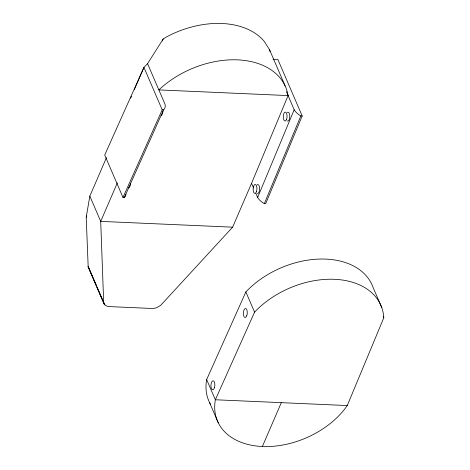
<?xml version="1.0" encoding="UTF-8"?>
<svg xmlns="http://www.w3.org/2000/svg" width="470" height="470" viewBox="0 0 470 470"><rect width="100%" height="100%" fill="white"/><g stroke="black" fill="none" stroke-linecap="round" stroke-linejoin="round"><path stroke-width="0.7" d="M106.479 157.603L89.835 196.131L86.21 217.263L88.184 267.019L104.076 303.92L105.75 305.659L108.388 306.558L153.02 308.514L156.322 307.879L160.722 305.312L232.621 227.169L251.562 183.324L288.087 95.58A79.659 53.815 -23.3 0 0 237.679 59.866A79.659 53.815 -23.3 0 0 158.866 89.911L288.087 95.58M273.099 59.238L277.835 59.396L302.192 115.967L265.668 203.71L264.316 203.663A14.435 8.73 22.6 0 1 257.648 197.465L294.179 109.721L286.348 91.538M264.316 203.663L300.841 115.92L302.192 115.967M381.746 307.562L373.045 287.358A77.08 52.076 -23.3 0 0 318.872 259.082A77.08 52.076 -23.3 0 0 245.869 291.935L206.653 379.56L215.354 399.764A74.607 50.402 -23.3 0 0 262.372 446.5A74.607 50.402 -23.3 0 0 347.265 405.551L383.79 317.802L383.209 316.457M130.637 98.195L131.5 96.186M134.397 89.488L143.938 67.398L147.556 63.65L163.225 38.951L166.603 36.86A79.659 53.815 -23.3 0 1 264.046 41.137L269.492 49.614L285.155 85.981M86.21 217.263L86.791 215.918M162.356 40.966L163.225 38.951M117.353 182.854L100.709 221.382L103.688 302.809L104.076 303.92M262.372 446.5L281.307 402.655M122.987 197.453L162.209 109.821L143.938 67.398L104.716 155.024L122.987 197.453L124.327 197.523A14.435 8.572 24.1 0 0 125.966 194.404M124.327 197.523L163.548 109.898A14.435 8.572 24.1 0 0 164.958 104.052L147.556 63.65M383.79 317.802A77.08 52.076 -23.3 0 0 334.587 279.303A77.08 52.076 -23.3 0 0 254.57 312.139L215.354 399.764L347.265 405.551M232.621 227.169L100.709 221.382L89.835 196.131M162.209 109.821L163.548 109.898M88.184 267.019L89.57 268.928M251.562 183.324L253.589 188.041M255.909 193.429L257.648 197.465M245.869 291.935L254.57 312.139M209.602 402.667L218.303 422.865M89.112 268.517L96.656 286.024M97.231 287.37L98.101 289.391M98.682 290.736L102.742 300.166M103.324 301.511L104.775 304.877M88.031 266.449L104.387 304.419M269.492 49.614L270.121 51.671M210.619 404.558A74.607 50.402 -23.3 0 1 206.653 379.56M257.055 184.98A4.477 1.886 -88.1 0 1 259.622 188.517A4.477 1.886 -88.1 0 1 257.249 193.429M300.841 115.92A14.435 8.73 22.6 0 1 294.179 109.721M287.293 112.489A4.477 1.886 -88.1 0 1 289.761 116.372A4.477 1.886 -88.1 0 1 287.282 120.978M162.937 111.349A4.477 1.956 -86.9 0 1 161.551 115.25M161.31 115.432A4.477 1.956 -86.9 0 1 161.063 115.538M130.531 183.371A4.477 1.956 -86.9 0 1 129.003 187.642M128.757 187.788A4.477 1.956 -86.9 0 1 128.51 187.859M246.744 315.734A4.477 1.956 -86.9 0 0 245.781 308.561A4.477 1.956 -86.9 0 0 243.431 314.671A4.477 1.956 -86.9 0 0 246.744 315.734M214.426 387.727A4.477 1.956 -86.9 0 0 213.204 380.818A4.477 1.956 -86.9 0 0 211.059 387.292A4.477 1.956 -86.9 0 0 214.426 387.727M286.594 119.268A4.477 1.886 -88.1 0 0 285.531 112.119A4.477 1.886 -88.1 0 0 283.381 118.287A4.477 1.886 -88.1 0 0 286.594 119.268M256.526 191.454A4.477 1.886 -88.1 0 0 255.286 184.487A4.477 1.886 -88.1 0 0 253.283 190.908A4.477 1.886 -88.1 0 0 256.526 191.454"/></g></svg>
